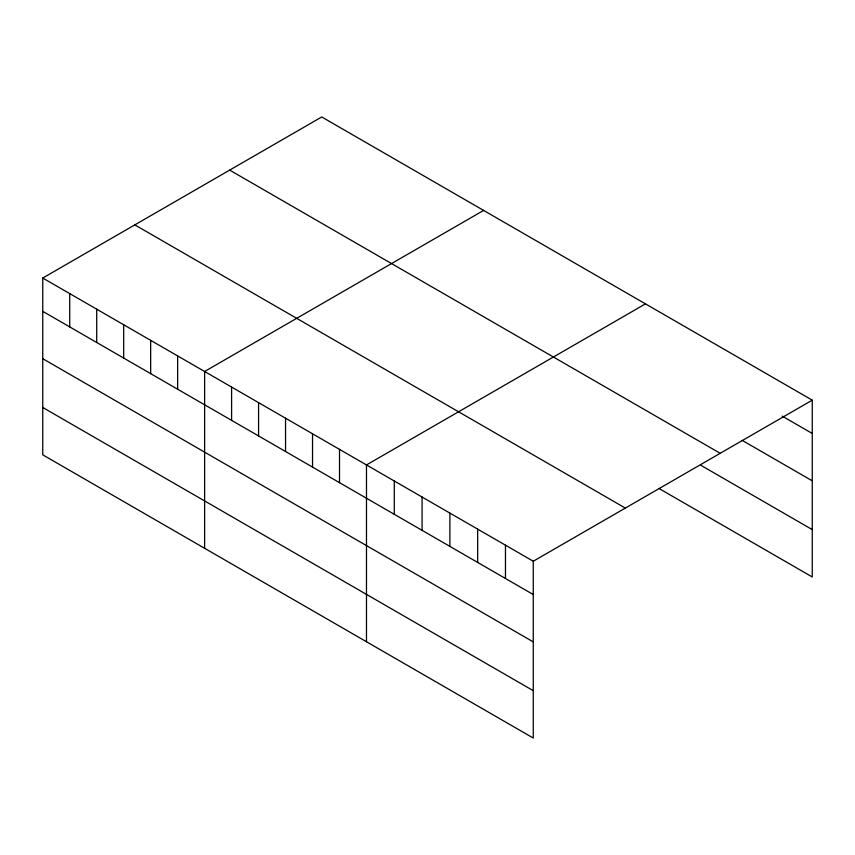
<?xml version="1.0" encoding="UTF-8"?>
<svg xmlns="http://www.w3.org/2000/svg" width="855" height="855" viewBox="0 0 855 855"><rect width="100%" height="100%" fill="white"/><g stroke="black" fill="none" stroke-linecap="round" stroke-linejoin="round"><path stroke-width="1.28" d="M42.75 278.035L533.264 561.233L533.264 738.036L42.75 454.839L42.75 278.035L321.737 116.964L812.25 400.161L812.25 576.965L658.82 488.387M483.609 210.416L204.623 371.487L204.623 548.301M645.472 303.867L366.485 464.938L366.485 641.752M533.264 561.233L812.25 400.161M782.229 416.129L812.25 433.464M742.204 440.378L812.25 480.82M229.674 170.113L720.188 453.31M701.068 465.419L812.25 529.608M134.812 224.876L625.326 508.073M42.75 311.338L533.264 594.535M42.75 358.694L533.264 641.891M42.75 407.482L533.264 690.68M505.465 545.18L505.465 578.482M477.667 529.138L477.667 562.44M449.88 513.086L449.88 546.388M422.081 497.033L422.081 530.346M394.283 480.991L394.283 514.293M339.51 449.367L339.51 482.669M312.535 433.795L312.535 467.097M285.549 418.213L285.549 451.515M258.573 402.641L258.573 435.943M231.598 387.069L231.598 420.371M177.637 355.915L177.637 389.217M150.662 340.333L150.662 373.635M123.686 324.761L123.686 358.063M96.711 309.189L96.711 342.492M69.725 293.607L69.725 326.909"/></g></svg>
